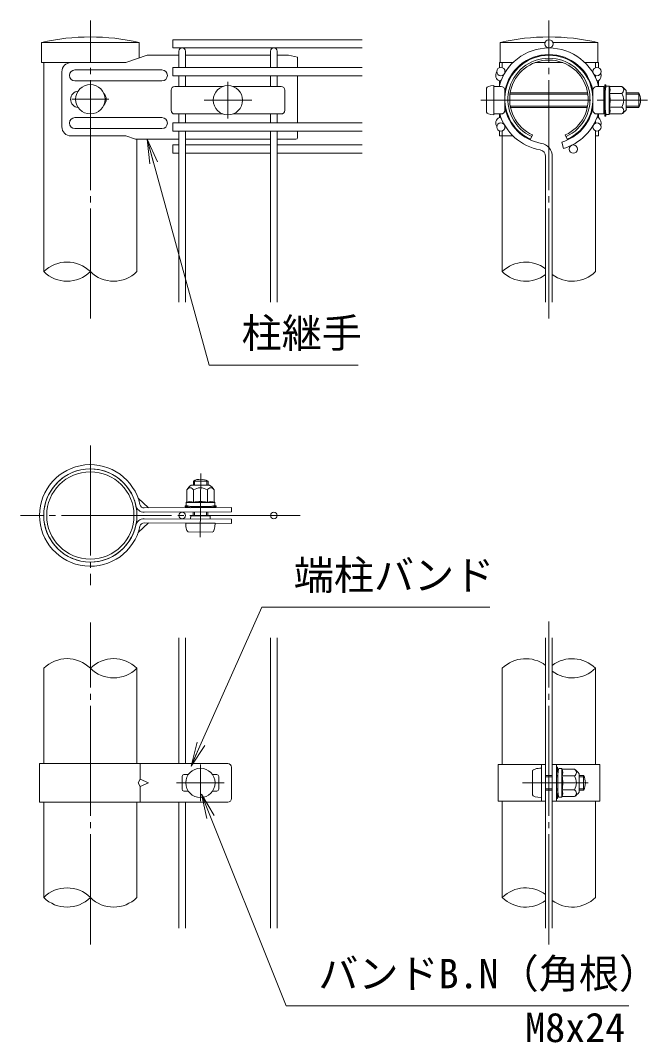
# Model space of a CAD drawing. Units: millimetres, scale not verified. Extents: x -4200 to 4200, y -2970 to 2970.
# Drawn here: x 975 to 2001, y -496 to 1177 of the extents above; entities that cross this region are included whole.
import ezdxf
from ezdxf.enums import TextEntityAlignment as Align

# ---------------------------------------------------------------- set-up
doc = ezdxf.new("R2010")
doc.units = ezdxf.units.MM
doc.header["$LTSCALE"] = 10
doc.linetypes.add('LONG_CHAIN', pattern=[21, 18, -1, 1, -1])
for name, color, linetype, lineweight in [('0-2_D-STR-DIM', 7, 'Continuous', 9), ('0-3_0', 7, 'Continuous', 9), ('0-7_D-STR2', 7, 'Continuous', 9), ('0-8_D-STR1', 1, 'Continuous', 9), ('0-9_D-BMK', 2, 'LONG_CHAIN', 9), ('0-A_D-STR3', 3, 'Continuous', 9), ('0-D_D-STR-TXT', 7, 'Continuous', 9)]:
    doc.layers.add(name, color=color, linetype=linetype, lineweight=lineweight)
doc.styles.add('ＭＳ ゴシック', font='')
doc.styles.get('ＭＳ ゴシック').set_extended_font_data('MS Gothic')

# ---------------------------------------------------------------- blocks, each defined once
blk = doc.blocks.new('_Open')
at = {"layer": '0-3_0'}
blk.add_line((-10, 1.667), (0, 0), dxfattribs=at)
blk.add_lwpolyline([(-10, -1.667), (0, 0), (-10, 0)], dxfattribs=at)

msp = doc.modelspace()

# ---------------------------------------------------------------- linework, layer by layer
at = {"layer": '0-2_D-STR-DIM'}
for centre, start, end in [((1051.54, 727.25), 45.18146, 134.81854), ((1801.54, 727.25), 52.7739, 134.81854), ((1051.54, 803.93), 225.18146, 314.81854), ((1127.74, 803.93), 225.18146, 314.81854), ((1801.54, 803.93), 225.18146, 307.2261), ((1877.74, 803.93), 232.7739, 314.81854), ((1051.54, 78.37), 45.18146, 134.81854), ((1127.74, 78.37), 45.18146, 134.81854), ((1801.54, 78.37), 52.7739, 134.81854), ((1877.74, 78.37), 45.18146, 127.2261), ((1127.74, 155.06), 225.18146, 314.81854), ((1877.74, 155.06), 232.7739, 314.81854), ((1051.54, -296.63), 45.18146, 134.81854), ((1801.54, -296.63), 52.7739, 134.81854), ((1051.54, -219.94), 225.18146, 314.81854), ((1127.74, -219.94), 225.18146, 314.81854), ((1801.54, -219.94), 225.18146, 307.2261), ((1877.74, -219.94), 232.7739, 314.81854)]:
    msp.add_arc(centre, 54.05, start, end, dxfattribs=at)
at = {"layer": '0-7_D-STR2'}
for p, q in [((1534.24, 1145.09), (1224.64, 1145.09)), ((1224.64, 1145.09), (1224.64, 1131.59)), ((1534.24, 1131.59), (1224.64, 1131.59)), ((1234.24, 1099.71), (1234.24, 1126.19)), ((1245.04, 1099.71), (1245.04, 1126.19)), ((1384.24, 1099.71), (1384.24, 1126.19)), ((1395.04, 1099.71), (1395.04, 1126.19)), ((1534.24, 1099.71), (1224.64, 1099.71)), ((1224.64, 1099.71), (1224.64, 1086.21)), ((1534.24, 1086.21), (1224.64, 1086.21)), ((1234.24, 1068.56), (1234.24, 1086.21)), ((1245.04, 1068.56), (1245.04, 1086.21)), ((1384.24, 1068.56), (1384.24, 1086.21)), ((1395.04, 1068.56), (1395.04, 1086.21)), ((1234.24, 1008.96), (1234.24, 1023.56)), ((1245.04, 1008.96), (1245.04, 1023.56)), ((1384.24, 1008.96), (1384.24, 1023.56)), ((1395.04, 1008.96), (1395.04, 1023.56)), ((1534.24, 1008.96), (1224.64, 1008.96)), ((1224.64, 1008.96), (1224.64, 995.46)), ((1534.24, 995.46), (1224.64, 995.46)), ((1234.24, 715.59), (1234.24, 995.46)), ((1245.04, 715.59), (1245.04, 995.46)), ((1384.24, 715.59), (1384.24, 995.46)), ((1395.04, 715.59), (1395.04, 995.46)), ((1234.24, 972.86), (1224.64, 972.86)), ((1224.64, 972.86), (1224.64, 959.36)), ((1384.24, 972.86), (1245.04, 972.86)), ((1534.24, 972.86), (1395.04, 972.86)), ((1860.56, 977.44), (1863.65, 967.09)), ((1234.24, 959.36), (1224.64, 959.36)), ((1384.24, 959.36), (1245.04, 959.36)), ((1534.24, 959.36), (1395.04, 959.36)), ((1834.24, 715.59), (1834.24, 954.18)), ((1845.04, 715.59), (1845.04, 954.18)), ((1234.24, -39.28), (1234.24, 166.72)), ((1245.04, -39.28), (1245.04, 166.72)), ((1384.24, -308.28), (1384.24, 166.72)), ((1395.04, -308.28), (1395.04, 166.72)), ((1834.24, -308.28), (1834.24, 166.72)), ((1845.04, -308.28), (1845.04, 166.72)), ((1234.24, -308.28), (1234.24, -102.28)), ((1245.04, -308.28), (1245.04, -102.28))]:
    msp.add_line(p, q, dxfattribs=at)
for centre, radius in [((1839.64, 1138.34), 6.75), ((1761.05, 1092.96), 6.75), ((1918.23, 1092.96), 6.75), ((1761.05, 1002.21), 6.75), ((1918.23, 1002.21), 6.75), ((1879.59, 966.11), 6.75), ((1239.64, 366.72), 5.4), ((1389.64, 366.72), 5.4)]:
    msp.add_circle(centre, radius, dxfattribs=at)
for centre, radius, start, end in [((1239.64, 1126.19), 5.4, 0, 180), ((1389.64, 1126.19), 5.4, 0, 180), ((1839.64, 1047.59), 84, 14.4591, 165.5409), ((1839.64, 1047.59), 73.2, 10.38886, 169.61114), ((1839.64, 1047.59), 84, 196.62015, 260.16066), ((1839.64, 1047.59), 73.2, 190.38886, 260.16066), ((1839.64, 1047.59), 73.2, 286.60421, 349.61114), ((1839.64, 1047.59), 84, 286.60421, 343.37985), ((1823.44, 954.18), 21.6, 0, 80.16066), ((1823.44, 954.18), 10.8, 0, 80.16066)]:
    msp.add_arc(centre, radius, start, end, dxfattribs=at)
at = {"layer": '0-8_D-STR1'}
for p, q in [((1169.44, 1140.59), (1009.84, 1140.59)), ((1009.84, 1140.59), (1009.84, 1107.59)), ((1169.44, 1115.11), (1169.44, 1140.59)), ((1833.28, 1140.59), (1759.84, 1140.59)), ((1759.84, 1140.59), (1759.84, 1107.59)), ((1919.44, 1140.59), (1846.01, 1140.59)), ((1919.44, 1107.59), (1919.44, 1140.59)), ((1147.71, 1107.59), (1009.84, 1107.59)), ((1013.44, 1107.59), (1013.44, 765.59)), ((1780.85, 1107.59), (1759.84, 1107.59)), ((1763.44, 1107.59), (1763.44, 1099.28)), ((1799.84, 1107.59), (1797.71, 1107.59)), ((1862.48, 1107.59), (1816.8, 1107.59)), ((1881.57, 1107.59), (1879.44, 1107.59)), ((1919.44, 1107.59), (1898.43, 1107.59)), ((1915.84, 1099.28), (1915.84, 1107.59)), ((1915.84, 1082.94), (1915.84, 1086.65)), ((1915.84, 1008.53), (1915.84, 1012.24)), ((1763.44, 995.9), (1763.44, 765.59)), ((1915.84, 765.59), (1915.84, 995.9)), ((1165.84, 765.59), (1165.84, 982.14)), ((1013.44, 116.72), (1013.44, -39.28)), ((1165.84, -39.28), (1165.84, 116.72)), ((1763.44, 116.72), (1763.44, -40.78)), ((1915.84, -40.78), (1915.84, 116.72)), ((1013.44, -102.28), (1013.44, -258.28)), ((1165.84, -258.28), (1165.84, -102.28)), ((1763.44, -100.78), (1763.44, -258.28)), ((1915.84, -258.28), (1915.84, -100.78))]:
    msp.add_line(p, q, dxfattribs=at)
for radius in [76.2, 71.4]:
    msp.add_circle((1089.64, 366.72), radius, dxfattribs=at)
for centre in [(1089.64, 791.31), (1839.64, 791.31)]:
    msp.add_arc(centre, 358.28, 77.13052, 102.86948, dxfattribs=at)
at = {"layer": '0-9_D-BMK'}
for p, q in [((1089.64, 688.91), (1089.64, 1176.59)), ((1839.64, 688.91), (1839.64, 1176.59)), ((1314.64, 1076.06), (1314.64, 1016.06)), ((1059.64, 1047.59), (1119.64, 1047.59)), ((1275.64, 1046.06), (1353.64, 1046.06)), ((1728.32, 1046.06), (2000.94, 1046.06)), ((1089.64, 481.02), (1089.64, 252.42)), ((1269.29, 330.93), (1270.3, 435.39)), ((1432.54, 366.72), (975.34, 366.72)), ((1089.64, -334.97), (1089.64, 191.53)), ((1839.64, -334.97), (1839.64, 193.4)), ((1269.64, -40.78), (1269.64, -100.78)), ((1230.64, -70.78), (1308.64, -70.78)), ((1796.38, -70.78), (1903.6, -70.78))]:
    msp.add_line(p, q, dxfattribs=at)
at = {"layer": '0-A_D-STR3'}
for p, q in [((1147.71, 1107.59), (1058.18, 1107.59)), ((1182.38, 1119.59), (1147.71, 1107.59)), ((1234.24, 1119.59), (1182.38, 1119.59)), ((1384.24, 1119.59), (1245.04, 1119.59)), ((1413.64, 1119.59), (1395.04, 1119.59)), ((1413.64, 1119.59), (1428.64, 1116.59)), ((1428.64, 1116.59), (1428.64, 1099.71)), ((1780.85, 1107.59), (1758.64, 1107.59)), ((1758.64, 1099.27), (1758.64, 1107.59)), ((1799.84, 1107.59), (1797.71, 1107.59)), ((1915.84, 1107.59), (1920.64, 1107.59)), ((1920.64, 1099.27), (1920.64, 1107.59)), ((1043.18, 1092.59), (1043.18, 1002.59)), ((1206.64, 1095.59), (1064.41, 1095.59)), ((1206.64, 1077.59), (1064.41, 1077.59)), ((1428.64, 1086.21), (1428.64, 1008.96)), ((1758.64, 1069.84), (1758.64, 1077.59)), ((1758.64, 1071.59), (1758.64, 1069.84)), ((1920.64, 1069.84), (1920.64, 1077.59)), ((1931.18, 1071.23), (1931.18, 1066.91)), ((1931.18, 1071.23), (1932.68, 1071.23)), ((1932.68, 1071.23), (1932.68, 1066.91)), ((1221.64, 1062.56), (1221.64, 1029.56)), ((1227.64, 1068.56), (1306.29, 1068.56)), ((1322.99, 1068.56), (1401.64, 1068.56)), ((1407.64, 1062.56), (1407.64, 1029.56)), ((1737.64, 1065.63), (1737.64, 1026.5)), ((1749.64, 1022.06), (1749.64, 1070.06)), ((1749.64, 1068.56), (1761.64, 1068.56)), ((1767.64, 1029.56), (1767.64, 1062.56)), ((1767.64, 1058.06), (1768.41, 1058.06)), ((1767.64, 1056.03), (1768.14, 1056.03)), ((1776, 1056.03), (1903.28, 1056.03)), ((1776.3, 1058.06), (1902.98, 1058.06)), ((1910.88, 1058.06), (1911.64, 1058.06)), ((1911.14, 1056.03), (1911.64, 1056.03)), ((1911.64, 1062.56), (1911.64, 1029.56)), ((1917.64, 1068.56), (1929.64, 1068.56)), ((1929.64, 1068.56), (1929.64, 1023.56)), ((1931.18, 1066.91), (1929.64, 1061.6)), ((1929.64, 1061.6), (1929.64, 1030.52)), ((1931.14, 1058.21), (1931.74, 1058.21)), ((1931.74, 1059.54), (1932.91, 1069.03)), ((1931.74, 1059.54), (1931.74, 1032.54)), ((1931.74, 1058.21), (1931.74, 1033.91)), ((1938.21, 1069.29), (1933.2, 1069.29)), ((1938.34, 1046.04), (1938.34, 1069.22)), ((1958.72, 1057.32), (1938.34, 1057.32)), ((1938.64, 1068.56), (1938.5, 1069.07)), ((1958.72, 1068.58), (1938.64, 1068.58)), ((1966.24, 1061.06), (1966.24, 1031.06)), ((1966.24, 1058.06), (1986.64, 1058.06)), ((1966.24, 1056.03), (1986.64, 1056.03)), ((1986.64, 1058.06), (1986.64, 1034.06)), ((1938.34, 1046.04), (1938.34, 1022.87)), ((1227.64, 1023.56), (1306.29, 1023.56)), ((1322.99, 1023.56), (1401.64, 1023.56)), ((1749.64, 1023.56), (1761.64, 1023.56)), ((1758.64, 1017.59), (1758.64, 1023.56)), ((1767.64, 1036.09), (1768.57, 1036.09)), ((1767.7, 1034.06), (1768.92, 1034.06)), ((1776.48, 1036.09), (1902.8, 1036.09)), ((1776.88, 1034.06), (1902.4, 1034.06)), ((1910.36, 1034.06), (1911.58, 1034.06)), ((1910.72, 1036.09), (1911.64, 1036.09)), ((1917.64, 1023.56), (1929.64, 1023.56)), ((1920.64, 1017.59), (1920.64, 1023.56)), ((1931.18, 1024.54), (1929.64, 1030.52)), ((1931.14, 1033.91), (1931.74, 1033.91)), ((1931.14, 1030.52), (1932.68, 1024.54)), ((1931.74, 1032.54), (1932.91, 1023.06)), ((1932.68, 1024.54), (1932.68, 1020.23)), ((1938.14, 1022.79), (1933.2, 1022.79)), ((1958.72, 1034.81), (1938.34, 1034.81)), ((1958.72, 1023.55), (1938.64, 1023.55)), ((1966.24, 1036.09), (1986.64, 1036.09)), ((1966.24, 1034.06), (1986.64, 1034.06)), ((1206.64, 1017.59), (1064.41, 1017.59)), ((1147.71, 987.59), (1058.18, 987.59)), ((1206.64, 999.59), (1064.41, 999.59)), ((1163.46, 982.14), (1147.71, 987.59)), ((1428.64, 995.46), (1428.64, 985.14)), ((1758.64, 987.59), (1758.64, 995.91)), ((1780.85, 987.59), (1758.64, 987.59)), ((1799.84, 987.59), (1797.71, 987.59)), ((1809.64, 982.14), (1812.89, 989.23)), ((1869.64, 982.14), (1866.39, 989.23)), ((1915.84, 987.59), (1920.64, 987.59)), ((1920.64, 987.59), (1920.64, 995.91)), ((1163.46, 982.14), (1234.24, 982.14)), ((1245.04, 982.14), (1384.24, 982.14)), ((1395.04, 982.14), (1425.64, 982.14)), ((1258.11, 416.07), (1258.18, 423.08)), ((1258.18, 423.08), (1282.18, 422.85)), ((1260.15, 416.07), (1260.22, 424.03)), ((1280.08, 416.07), (1280.16, 423.84)), ((1282.12, 416.07), (1282.18, 422.85)), ((1247.27, 408.55), (1247.27, 388.46)), ((1254.78, 416.07), (1284.78, 416.07)), ((1258.52, 408.55), (1258.52, 388.16)), ((1281.04, 408.55), (1281.04, 388.16)), ((1292.3, 408.55), (1292.3, 388.46)), ((1167.86, 394.78), (1184.49, 379.05)), ((1246.53, 388.03), (1246.53, 383.03)), ((1269.78, 388.16), (1246.61, 388.16)), ((1247.27, 388.46), (1246.75, 388.32)), ((1269.78, 388.16), (1292.96, 388.16)), ((1293.03, 387.96), (1293.03, 383.03)), ((1177.6, 379.46), (1320.61, 379.47)), ((1177.63, 372.12), (1320.64, 372.81)), ((1244.6, 382.5), (1248.92, 382.5)), ((1244.6, 381), (1244.6, 382.5)), ((1244.6, 381), (1248.92, 381)), ((1256.28, 381.57), (1246.8, 382.73)), ((1248.92, 381), (1254.22, 379.46)), ((1254.22, 379.46), (1285.3, 379.47)), ((1256.28, 381.57), (1283.28, 381.57)), ((1257.61, 381.56), (1281.91, 381.57)), ((1257.61, 380.96), (1257.61, 381.56)), ((1257.7, 366.03), (1257.73, 372.51)), ((1259.73, 366.02), (1259.76, 372.52)), ((1279.67, 365.92), (1279.7, 372.61)), ((1281.7, 365.91), (1281.73, 372.62)), ((1281.91, 380.97), (1281.91, 381.57)), ((1283.28, 381.57), (1292.77, 382.73)), ((1285.3, 380.97), (1291.28, 382.5)), ((1291.28, 381), (1285.3, 379.47)), ((1291.28, 382.5), (1295.6, 382.5)), ((1320.64, 379.71), (1320.64, 372.81)), ((1167.86, 338.66), (1184.49, 354.38)), ((1177.6, 354.41), (1320.61, 353.72)), ((1177.63, 361.31), (1320.64, 360.62)), ((1245.64, 354.08), (1293.64, 353.85)), ((1253.74, 366.05), (1253.72, 360.95)), ((1253.74, 366.05), (1285.65, 365.89)), ((1285.65, 365.89), (1285.63, 360.79)), ((1320.64, 353.72), (1320.64, 360.62)), ((1250.07, 339.66), (1289.07, 339.47)), ((1006.54, -39.28), (1314.61, -39.28)), ((1006.54, -39.28), (1006.54, -102.28)), ((1171.34, -39.28), (1171.34, -64.78)), ((1320.61, -45.28), (1320.61, -96.28)), ((1756.54, -40.78), (1834.24, -40.78)), ((1756.54, -40.78), (1756.54, -100.78)), ((1827.34, -100.78), (1827.34, -40.78)), ((1827.34, -46.78), (1827.34, -94.78)), ((1834.24, -100.78), (1834.24, -40.78)), ((1845.04, -100.78), (1845.04, -40.78)), ((1845.04, -40.78), (1922.74, -40.78)), ((1851.94, -100.78), (1851.94, -40.78)), ((1851.94, -45.28), (1851.94, -49.6)), ((1853.44, -45.28), (1851.94, -45.28)), ((1853.44, -45.28), (1853.44, -49.6)), ((1854.34, -57.28), (1855.51, -47.8)), ((1860.81, -47.53), (1855.8, -47.53)), ((1860.94, -70.78), (1860.94, -47.61)), ((1861.24, -48.27), (1861.1, -47.76)), ((1881.32, -48.27), (1861.24, -48.27)), ((1922.74, -40.78), (1922.74, -100.78)), ((1239.64, -60.28), (1239.64, -81.28)), ((1242.64, -57.28), (1249.8, -57.28)), ((1289.48, -57.28), (1296.64, -57.28)), ((1299.64, -60.28), (1299.64, -81.28)), ((1812.94, -51.28), (1812.94, -90.28)), ((1834.24, -58.78), (1845.04, -58.78)), ((1834.24, -60.81), (1845.04, -60.81)), ((1851.94, -58.78), (1854.34, -58.78)), ((1851.94, -60.81), (1854.34, -60.81)), ((1852.5, -51.35), (1854.66, -54.37)), ((1853.72, -50.47), (1854.96, -52.21)), ((1854.34, -57.28), (1854.34, -84.28)), ((1881.32, -59.52), (1860.94, -59.52)), ((1888.84, -55.78), (1888.84, -85.78)), ((1888.84, -58.78), (1896.34, -58.78)), ((1888.84, -60.81), (1897.31, -60.81)), ((1896.34, -58.78), (1896.34, -82.78)), ((1171.34, -76.78), (1171.34, -102.28)), ((1834.24, -80.75), (1845.04, -80.75)), ((1834.24, -82.78), (1845.04, -82.78)), ((1851.94, -80.75), (1854.34, -80.75)), ((1851.94, -82.78), (1854.34, -82.78)), ((1860.94, -70.78), (1860.94, -93.96)), ((1881.32, -82.04), (1860.94, -82.04)), ((1888.84, -80.75), (1897.31, -80.75)), ((1888.84, -82.78), (1896.34, -82.78)), ((1242.64, -84.28), (1249.8, -84.28)), ((1289.48, -84.28), (1296.64, -84.28)), ((1851.94, -91.96), (1851.94, -96.28)), ((1852.5, -90.22), (1854.66, -87.19)), ((1853.72, -91.09), (1854.96, -89.35)), ((1854.34, -84.28), (1855.51, -93.77)), ((1860.74, -94.03), (1855.8, -94.03)), ((1881.32, -93.3), (1861.24, -93.3)), ((1006.54, -102.28), (1314.61, -102.28)), ((1756.54, -100.78), (1834.24, -100.78)), ((1845.04, -100.78), (1922.74, -100.78))]:
    msp.add_line(p, q, dxfattribs=at)
for points in [[(1932.68, 1066.91), (1931.14, 1061.6), (1931.14, 1030.52)], [(1931.18, 1024.54), (1931.18, 1020.23), (1932.68, 1020.23)], [(1248.92, 382.5), (1254.22, 380.96), (1285.3, 380.97)], [(1291.28, 381), (1295.6, 381), (1295.6, 382.5)], [(1853.44, -91.96), (1853.44, -96.28), (1851.94, -96.28)]]:
    msp.add_lwpolyline(points, dxfattribs=at)
msp.add_lwpolyline([(1184.49, -70.78), (1171.34, -64.78), (1167.86, -70.78), (1171.34, -76.78)], close=True, dxfattribs=at)
for centre in [(1089.64, 1047.59), (1314.64, 1046.06), (1269.64, -70.78)]:
    msp.add_circle(centre, 24, dxfattribs=at)
for centre, radius, start, end in [((1058.18, 1092.59), 15, 90, 180), ((1839.64, 1047.59), 72, 294.62432, 245.37568), ((1839.64, 1047.59), 67.2, 294.62432, 245.37568), ((1839.64, 1047.59), 64.2, 294.62432, 245.37568), ((1064.41, 1086.59), 9, 90, 270), ((1206.64, 1086.59), 9, 270, 90), ((1762.39, 1086.59), 9.75, 145.52206, 247.38014), ((1757.1, 1086.59), 9.13, 9.9641, 11.59585), ((1913.89, 1086.59), 11.25, 306.8699, 19.79379), ((1757.1, 1086.59), 9.13, 279.7159, 299.45512), ((1922.18, 1086.59), 9.13, 240.54488, 260.2841), ((1070.94, 1047.59), 13.5, 94.99037, 265.00963), ((1102.2, 1047.59), 13.5, 314.07965, 45.92035), ((1227.64, 1062.56), 6, 90, 180), ((1401.64, 1062.56), 6, 0, 90), ((1761.64, 1062.56), 6, 0, 90), ((1917.64, 1062.56), 6, 90, 180), ((1930.03, 1058.26), 1.71, 358.43845, 49.48837), ((1933.2, 1068.99), 0.3, 90, 173), ((1938.21, 1068.99), 0.3, 15, 90), ((1923.69, 1062.93), 15.97, 339.37322, 22.7756), ((1876.07, 1046.04), 63.57, 0, 10.20031), ((1955.67, 1062.95), 6.4, 298.45309, 61.54691), ((1941.45, 1046.06), 20.62, 0, 33.09348), ((1945.92, 1048.3), 24, 32.13463, 57.68315), ((1964.14, 1046.06), 25.5, 331.92751, 28.07249), ((1876.07, 1046.04), 63.57, 349.79969, 0), ((1941.45, 1046.06), 20.62, 326.90652, 0), ((1227.64, 1029.56), 6, 180, 270), ((1401.64, 1029.56), 6, 270, 0), ((1761.64, 1029.56), 6, 270, 0), ((1917.64, 1029.56), 6, 180, 270), ((1930.03, 1033.87), 1.71, 310.51348, 1.56339), ((1933.2, 1023.09), 0.3, 187, 270), ((1938.14, 1023.09), 0.3, 270, 337.2244), ((1923.69, 1029.16), 15.97, 337.2244, 20.62678), ((1955.67, 1029.18), 6.4, 298.45309, 61.54691), ((1945.92, 1043.83), 24, 302.31685, 327.86537), ((1064.41, 1008.59), 9, 90, 270), ((1206.64, 1008.59), 9, 270, 90), ((1762.39, 1008.59), 9.75, 112.61986, 214.47794), ((1757.1, 1008.59), 9.13, 60.54488, 80.2841), ((1757.1, 1008.59), 9.13, 348.40415, 350.0359), ((1922.18, 1008.59), 9.13, 189.9641, 191.59585), ((1922.18, 1008.59), 9.13, 99.7159, 119.45512), ((1913.89, 1008.59), 11.25, 340.20621, 53.1301), ((1058.18, 1002.59), 15, 180, 270), ((1425.64, 985.14), 3, 270, 0), ((1089.64, 366.72), 83.1, 12.31982, 347.68018), ((1089.64, 366.72), 76.2, 12.31982, 347.68018), ((1269.96, 400.47), 25.5, 61.37485, 117.51983), ((1252.89, 405.5), 6.4, 28.45309, 151.54691), ((1267.55, 395.74), 24, 122.13463, 147.68315), ((1269.78, 391.27), 20.62, 90, 123.09348), ((1269.78, 391.27), 20.62, 56.90652, 90), ((1286.67, 405.5), 6.4, 28.45309, 151.54691), ((1272.02, 395.74), 24, 32.31685, 57.86537), ((1246.83, 388.03), 0.3, 105, 180), ((1252.9, 373.52), 15.97, 69.37322, 112.7756), ((1269.78, 325.89), 63.57, 90, 100.20031), ((1269.78, 325.89), 63.57, 79.79969, 90), ((1286.67, 373.52), 15.97, 67.2244, 110.62678), ((1292.73, 387.96), 0.3, 0, 67.2244), ((1177.57, 385.92), 13.8, 192.31982, 270.27679), ((1177.57, 385.92), 6.9, 192.31982, 270.27679), ((1246.83, 383.03), 0.3, 180, 263), ((1257.57, 379.85), 1.71, 88.43845, 139.48837), ((1281.96, 379.85), 1.71, 40.51348, 91.56339), ((1292.73, 383.03), 0.3, 277, 0), ((1177.57, 347.51), 13.8, 89.72321, 167.68018), ((1177.57, 347.51), 6.9, 89.72321, 167.68018), ((1314.61, -45.28), 6, 0, 90), ((1854.94, -49.6), 3, 180, 215.53768), ((1854.94, -49.6), 1.5, 180, 215.53768), ((1855.8, -47.83), 0.3, 90, 173), ((1860.81, -47.83), 0.3, 15, 90), ((1846.29, -53.9), 15.97, 339.37322, 22.7756), ((1878.27, -53.9), 6.4, 298.45309, 61.54691), ((1868.52, -68.55), 24, 32.13463, 57.68315), ((1242.64, -60.28), 3, 90, 180), ((1296.64, -60.28), 3, 0, 90), ((1853.44, -55.24), 1.5, 33.43373, 35.53768), ((1798.67, -70.78), 63.57, 0, 10.20031), ((1864.05, -70.78), 20.62, 0, 33.09348), ((1873.84, -70.78), 25.5, 331.92751, 28.07249), ((1242.64, -81.28), 3, 180, 270), ((1296.64, -81.28), 3, 270, 0), ((1846.29, -87.67), 15.97, 337.2244, 20.62678), ((1798.67, -70.78), 63.57, 349.79969, 0), ((1864.05, -70.78), 20.62, 326.90652, 0), ((1878.27, -87.67), 6.4, 298.45309, 61.54691), ((1314.61, -96.28), 6, 270, 0), ((1854.94, -91.96), 3, 144.46232, 180), ((1854.94, -91.96), 1.5, 144.46232, 180), ((1853.44, -86.32), 1.5, 324.46232, 326.56627), ((1855.8, -93.73), 0.3, 187, 270), ((1860.74, -93.73), 0.3, 270, 337.2244), ((1868.52, -73.02), 24, 302.31685, 327.86537)]:
    msp.add_arc(centre, radius, start, end, dxfattribs=at)
for centre, major_axis, start_param, end_param in [((1752.04, 1065.63), (14.4, 0), 1.7382444, 3.1415927), ((1752.04, 1026.5), (14.4, 0), 3.1415927, 4.5449409), ((1250.14, 354.06), (0.07, 14.4), 1.5707963, 3.1415927), ((1289.14, 353.87), (0.07, 14.4), 3.1415927, 4.712389), ((1827.34, -51.28), (14.4, 0), 1.5707963, 3.1415927), ((1827.34, -90.28), (14.4, 0), 3.1415927, 4.712389)]:
    msp.add_ellipse(centre, major_axis=major_axis, ratio=0.3125, start_param=start_param, end_param=end_param, dxfattribs=at)
at = {"layer": '0-D_D-STR-TXT'}
for points in [[(1527.6, 612.81), (1284.03, 612.81), (1183.08, 980.21)], [(1743.09, 216.53), (1370.09, 216.53), (1255.12, -41.51)], [(1970.32, -435.75), (1409.75, -435.75), (1272.08, -91.12)]]:
    msp.add_lwpolyline(points, dxfattribs=at)

# ---------------------------------------------------------------- block references
at = {"layer": '0-D_D-STR-TXT', "xscale": 4, "yscale": 4}
for p, rotation in [((1182.55, 982.14), 105.36476), ((1254.31, -43.34), 245.98538), ((1271.34, -89.26), 111.7749)]:
    msp.add_blockref('_Open', p, dxfattribs=dict(at, rotation=rotation))

# ---------------------------------------------------------------- texts
at = {"layer": '0-D_D-STR-TXT', "style": 'ＭＳ ゴシック'}
for s, p in [('柱継手', (1336.99, 626.66)), ('端柱バンド', (1422.28, 230.63)), ('バンドB.N（角根）', (1462.45, -421.26)), ('M8x24', (1800.85, -509.29))]:
    msp.add_text(s, height=48.09, dxfattribs=at).set_placement(p, align=Align.BOTTOM_LEFT)

doc.saveas('drawing.dxf')
